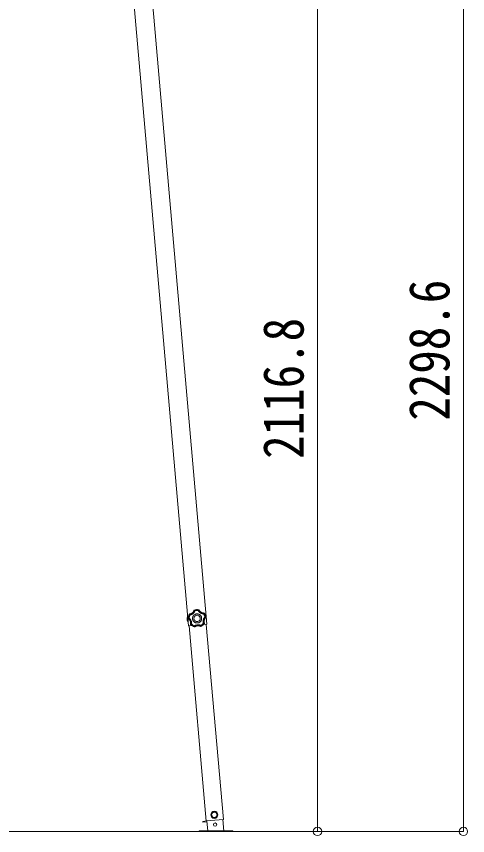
# Model space of a CAD drawing. Units: millimetres at full size. Extents: x -5590 to 5652, y -3902 to 3858.
# Drawn here: x -2298 to -1225, y -885 to 1066 of the extents above; entities that cross this region are included whole.
import ezdxf
from ezdxf.enums import TextEntityAlignment as Align

# ---------------------------------------------------------------- set-up
doc = ezdxf.new("R2010")
doc.units = ezdxf.units.MM
doc.header["$LTSCALE"] = 20
doc.header["$PDMODE"] = 32
doc.header["$PDSIZE"] = 20
for name, color, linetype, lineweight in [('0-0_0', 7, 'Continuous', 9), ('0-A_寸法', 6, 'Continuous', 9), ('1-7', 4, 'Continuous', 9)]:
    doc.layers.add(name, color=color, linetype=linetype, lineweight=lineweight)
doc.styles.add('ＭＳ ゴシック', font='')
doc.styles.get('ＭＳ ゴシック').set_extended_font_data('MS Gothic')

msp = doc.modelspace()

# ---------------------------------------------------------------- linework, layer by layer
at = {"layer": '0-0_0'}
msp.add_line((-3895.32, -875.44), (-1885.97, -875.44), dxfattribs=at)
at = {"layer": '0-A_寸法'}
for p, q in [((-1234.73, -875.44), (-1234.73, 1423.12)), ((-1581.84, -875.44), (-1581.84, 1241.35)), ((-1581.84, -875.44), (-1916.14, -875.44)), ((-1234.73, -875.44), (-1885.97, -875.44))]:
    msp.add_line(p, q, dxfattribs=at)
for p in [(-1581.84, -875.44), (-1234.73, -875.44)]:
    msp.add_point(p, dxfattribs=at)
at = {"layer": '1-7'}
for p, q in [((-1844.93, -382.2), (-1984.38, 1211.71)), ((-1888.76, -386.04), (-2028.21, 1207.87)), ((-1875.2, -348.37), (-1875.51, -348.7)), ((-1875.2, -348.37), (-1875.51, -348.7)), ((-1875.28, -349.01), (-1875.51, -348.7)), ((-1874.97, -348.68), (-1875.28, -349.01)), ((-1874.97, -348.68), (-1875.28, -349.01)), ((-1875.2, -348.37), (-1874.97, -348.68)), ((-1864.3, -347.93), (-1864.11, -347.59)), ((-1863.94, -348.22), (-1864.3, -347.93)), ((-1863.94, -348.22), (-1864.3, -347.93)), ((-1863.76, -347.88), (-1864.11, -347.59)), ((-1863.76, -347.88), (-1864.11, -347.59)), ((-1863.76, -347.88), (-1863.94, -348.22)), ((-1891.46, -363.29), (-1890.74, -363.24)), ((-1891.46, -363.29), (-1891, -369.77)), ((-1890.55, -376.26), (-1891, -369.77)), ((-1890.74, -363.24), (-1889.84, -376.21)), ((-1889.24, -368.67), (-1888.87, -368.55)), ((-1889.24, -368.67), (-1889.02, -369.07)), ((-1889.24, -368.67), (-1889.02, -369.07)), ((-1888.65, -368.95), (-1889.02, -369.07)), ((-1888.87, -368.55), (-1888.65, -368.95)), ((-1888.87, -368.55), (-1888.65, -368.95)), ((-1886.17, -357.64), (-1886.55, -357.89)), ((-1886.17, -357.64), (-1886.55, -357.89)), ((-1886.28, -358.17), (-1886.55, -357.89)), ((-1885.9, -357.92), (-1886.28, -358.18)), ((-1885.9, -357.92), (-1886.28, -358.17)), ((-1886.17, -357.64), (-1885.9, -357.92)), ((-1852.18, -355.56), (-1851.96, -355.25)), ((-1851.77, -355.76), (-1852.18, -355.56)), ((-1851.77, -355.76), (-1852.18, -355.56)), ((-1851.55, -355.44), (-1851.96, -355.25)), ((-1851.55, -355.44), (-1851.96, -355.25)), ((-1851.55, -355.44), (-1851.77, -355.76)), ((-1847.93, -366.1), (-1847.77, -365.67)), ((-1847.92, -366.1), (-1847.77, -365.67)), ((-1847.55, -366.17), (-1847.92, -366.1)), ((-1847.77, -365.67), (-1847.38, -365.75)), ((-1847.55, -366.17), (-1847.38, -365.75)), ((-1847.55, -366.17), (-1847.38, -365.75)), ((-1890.55, -376.26), (-1889.84, -376.21)), ((-1880.4, -385.31), (-1888.76, -386.04)), ((-1846.55, -850.73), (-1887.22, -385.89)), ((-1883.81, -381.97), (-1883.46, -381.8)), ((-1883.81, -381.97), (-1883.69, -382.41)), ((-1883.81, -381.97), (-1883.69, -382.41)), ((-1883.34, -382.25), (-1883.69, -382.41)), ((-1883.46, -381.8), (-1883.33, -382.25)), ((-1883.46, -381.8), (-1883.34, -382.25)), ((-1874.27, -387.91), (-1873.82, -387.83)), ((-1874.27, -387.91), (-1873.82, -387.83)), ((-1874.26, -388.3), (-1874.27, -387.91)), ((-1874.26, -388.3), (-1873.81, -388.22)), ((-1874.26, -388.3), (-1873.81, -388.22)), ((-1873.82, -387.83), (-1873.81, -388.22)), ((-1859.99, -386.86), (-1859.53, -386.88)), ((-1859.94, -387.25), (-1859.99, -386.86)), ((-1859.99, -386.86), (-1859.53, -386.88)), ((-1859.94, -387.25), (-1859.48, -387.27)), ((-1859.94, -387.25), (-1859.48, -387.27)), ((-1859.53, -386.88), (-1859.48, -387.27)), ((-1844.93, -382.2), (-1853.3, -382.94)), ((-1851.34, -380.01), (-1851.28, -379.55)), ((-1851.34, -380.01), (-1851.28, -379.55)), ((-1850.97, -380.12), (-1851.34, -380.01)), ((-1851.28, -379.55), (-1850.91, -379.67)), ((-1850.97, -380.12), (-1850.91, -379.67)), ((-1850.97, -380.12), (-1850.91, -379.67)), ((-1805.73, -846.83), (-1846.37, -382.32)), ((-1855.01, -851.44), (-1845.14, -850.58)), ((-1845.15, -850.58), (-1855.01, -851.44)), ((-1855.01, -851.44), (-1854.83, -853.44)), ((-1844.97, -852.57), (-1854.83, -853.44)), ((-1805.73, -846.83), (-1846.58, -850.4)), ((-1846.57, -850.4), (-1805.73, -846.83)), ((-1845.17, -850.28), (-1843.06, -874.45)), ((-1804.65, -875.12), (-1807.12, -846.95)), ((-1863.32, -875.44), (-1863.32, -874.44))]:
    msp.add_line(p, q, dxfattribs=at)
for points in [[(-1875.51, -348.7), (-1875.72, -349.34), (-1875.96, -349.97), (-1876.19, -350.5), (-1876.34, -350.8), (-1876.5, -351.1), (-1876.66, -351.4), (-1876.83, -351.69), (-1877.01, -351.97), (-1877.63, -352.86), (-1878.5, -353.87), (-1879.48, -354.78), (-1880.55, -355.59), (-1881.7, -356.27), (-1882.68, -356.73), (-1882.99, -356.86), (-1883.31, -356.98), (-1883.62, -357.09), (-1883.95, -357.19), (-1884.27, -357.28), (-1884.84, -357.42), (-1885.5, -357.55), (-1886.17, -357.64)], [(-1885.9, -357.92), (-1885.24, -357.83), (-1884.59, -357.7), (-1884.02, -357.56), (-1883.7, -357.47), (-1883.38, -357.37), (-1883.07, -357.26), (-1882.76, -357.15), (-1882.45, -357.02), (-1881.95, -356.8), (-1881.37, -356.5), (-1880.8, -356.18), (-1880.49, -355.98), (-1880.21, -355.8), (-1879.94, -355.61), (-1879.68, -355.41), (-1879.42, -355.21), (-1878.91, -354.78), (-1877.98, -353.85), (-1877.16, -352.82), (-1876.62, -352.02), (-1876.29, -351.45), (-1875.99, -350.86), (-1875.72, -350.26), (-1875.49, -349.64), (-1875.28, -349.01)], [(-1875.28, -349.01), (-1875.25, -349.04), (-1875.17, -349.09), (-1875.06, -349.18), (-1874.91, -349.29), (-1874.74, -349.43), (-1874.54, -349.58), (-1874.32, -349.76), (-1874.09, -349.94), (-1873.85, -350.14), (-1873.61, -350.35), (-1873.86, -351), (-1874.14, -351.63), (-1874.42, -352.19), (-1874.58, -352.49), (-1874.75, -352.8), (-1874.93, -353.09), (-1875.12, -353.39), (-1875.31, -353.68), (-1875.93, -354.52), (-1876.84, -355.55), (-1877.84, -356.5), (-1878.2, -356.8), (-1878.48, -357.01), (-1878.76, -357.22), (-1879.04, -357.42), (-1879.33, -357.62), (-1879.71, -357.86), (-1880.31, -358.21), (-1880.92, -358.53), (-1881.55, -358.81), (-1882.19, -359.07), (-1882.84, -359.3), (-1883.51, -359.5), (-1884.19, -359.66), (-1884.88, -359.8)], [(-1864.11, -347.59), (-1866.91, -347.22), (-1869.71, -347.23), (-1872.48, -347.61), (-1875.2, -348.37)], [(-1864.11, -347.59), (-1866.91, -347.22), (-1869.71, -347.23), (-1872.48, -347.61), (-1875.2, -348.37)], [(-1864.3, -347.93), (-1866.99, -347.59), (-1869.68, -347.6), (-1872.35, -347.97), (-1874.97, -348.68)], [(-1874.97, -348.68), (-1874.94, -348.71), (-1874.87, -348.78), (-1874.78, -348.89), (-1874.66, -349.04), (-1874.52, -349.21), (-1874.36, -349.4), (-1874.18, -349.62), (-1874, -349.85), (-1873.81, -350.09), (-1873.61, -350.35)], [(-1865.41, -349.77), (-1869.54, -349.6), (-1873.61, -350.35)], [(-1864.3, -347.93), (-1864.32, -347.97), (-1864.38, -348.05), (-1864.45, -348.17), (-1864.55, -348.33), (-1864.67, -348.52), (-1864.8, -348.73), (-1864.94, -348.97), (-1865.1, -349.23), (-1865.25, -349.5), (-1865.41, -349.77)], [(-1863.94, -348.22), (-1863.97, -348.25), (-1864.04, -348.31), (-1864.14, -348.42), (-1864.27, -348.55), (-1864.42, -348.71), (-1864.6, -348.89), (-1864.79, -349.09), (-1864.99, -349.31), (-1865.2, -349.54), (-1865.41, -349.77)], [(-1852.18, -355.56), (-1852.2, -355.6), (-1852.23, -355.69), (-1852.28, -355.83), (-1852.34, -356), (-1852.41, -356.21), (-1852.5, -356.45), (-1852.6, -356.71), (-1852.71, -356.98), (-1852.82, -357.27), (-1852.94, -357.56), (-1853.64, -357.53), (-1854.34, -357.46), (-1855.04, -357.35), (-1855.73, -357.21), (-1856.41, -357.04), (-1857.41, -356.73), (-1858.69, -356.2), (-1859.93, -355.55), (-1860.45, -355.22), (-1860.74, -355.03), (-1861.03, -354.83), (-1861.31, -354.62), (-1861.59, -354.4), (-1861.92, -354.12), (-1862.45, -353.66), (-1862.94, -353.17), (-1863.42, -352.66), (-1863.87, -352.13), (-1864.3, -351.57), (-1864.7, -350.99), (-1865.07, -350.39), (-1865.41, -349.77)], [(-1863.94, -348.22), (-1863.65, -348.81), (-1863.33, -349.39), (-1862.98, -349.96), (-1862.6, -350.5), (-1862.19, -351.02), (-1861.75, -351.52), (-1861.29, -351.99), (-1860.81, -352.44), (-1860.48, -352.72), (-1860.22, -352.93), (-1859.96, -353.13), (-1859.69, -353.32), (-1859.41, -353.51), (-1859.04, -353.74), (-1857.88, -354.37), (-1856.67, -354.86), (-1855.72, -355.15), (-1855.4, -355.23), (-1855.07, -355.31), (-1854.75, -355.37), (-1854.42, -355.42), (-1854.09, -355.47), (-1853.51, -355.53), (-1852.85, -355.56), (-1852.18, -355.56)], [(-1851.96, -355.25), (-1852.63, -355.25), (-1853.3, -355.22), (-1853.89, -355.16), (-1854.22, -355.11), (-1854.55, -355.06), (-1854.88, -354.99), (-1855.21, -354.92), (-1855.53, -354.84), (-1856.57, -354.51), (-1857.8, -354), (-1858.97, -353.35), (-1860.07, -352.58), (-1861.07, -351.7), (-1861.82, -350.91), (-1862.03, -350.66), (-1862.24, -350.39), (-1862.44, -350.12), (-1862.64, -349.85), (-1862.83, -349.57), (-1863.14, -349.07), (-1863.46, -348.48), (-1863.76, -347.88)], [(-1886.55, -357.89), (-1887.76, -360.43), (-1888.62, -363.1), (-1889.12, -365.86), (-1889.24, -368.67)], [(-1886.55, -357.89), (-1887.76, -360.43), (-1888.62, -363.1), (-1889.11, -365.86), (-1889.24, -368.67)], [(-1889.02, -369.07), (-1888.47, -369.47), (-1887.95, -369.89), (-1887.51, -370.28), (-1887.27, -370.51), (-1887.04, -370.75), (-1886.81, -371), (-1886.58, -371.25), (-1886.37, -371.51), (-1885.72, -372.38), (-1885.03, -373.52), (-1884.46, -374.73), (-1884.03, -376), (-1883.73, -377.3), (-1883.59, -378.37), (-1883.57, -378.71), (-1883.55, -379.05), (-1883.55, -379.38), (-1883.55, -379.72), (-1883.56, -380.05), (-1883.61, -380.64), (-1883.69, -381.31), (-1883.81, -381.97)], [(-1886.28, -358.18), (-1887.44, -360.62), (-1888.26, -363.19), (-1888.74, -365.84), (-1888.87, -368.55)], [(-1888.87, -368.55), (-1888.83, -368.53), (-1888.74, -368.49), (-1888.61, -368.44), (-1888.43, -368.37), (-1888.23, -368.29), (-1887.99, -368.19), (-1887.73, -368.09), (-1887.45, -367.99), (-1887.16, -367.88), (-1886.87, -367.78)], [(-1888.65, -368.95), (-1888.62, -368.93), (-1888.54, -368.87), (-1888.42, -368.79), (-1888.27, -368.69), (-1888.09, -368.56), (-1887.88, -368.42), (-1887.65, -368.27), (-1887.4, -368.11), (-1887.13, -367.94), (-1886.87, -367.78), (-1886.32, -368.21), (-1885.8, -368.68), (-1885.36, -369.11), (-1885.12, -369.36), (-1884.89, -369.62), (-1884.66, -369.88), (-1884.44, -370.15), (-1884.22, -370.42), (-1883.61, -371.27), (-1882.91, -372.45), (-1882.32, -373.7), (-1882.15, -374.14), (-1882.03, -374.46), (-1881.91, -374.79), (-1881.81, -375.13), (-1881.72, -375.46), (-1881.6, -375.9), (-1881.46, -376.58), (-1881.34, -377.26), (-1881.26, -377.94), (-1881.22, -378.63), (-1881.2, -379.32), (-1881.22, -380.02), (-1881.27, -380.72), (-1881.36, -381.41)], [(-1883.46, -381.8), (-1883.34, -381.15), (-1883.26, -380.49), (-1883.22, -379.9), (-1883.21, -379.57), (-1883.2, -379.24), (-1883.21, -378.91), (-1883.22, -378.58), (-1883.25, -378.25), (-1883.3, -377.7), (-1883.4, -377.06), (-1883.54, -376.41), (-1883.63, -376.06), (-1883.72, -375.74), (-1883.81, -375.43), (-1883.92, -375.11), (-1884.04, -374.8), (-1884.29, -374.19), (-1884.89, -373.02), (-1885.61, -371.91), (-1886.2, -371.16), (-1886.64, -370.67), (-1887.11, -370.2), (-1887.6, -369.76), (-1888.11, -369.34), (-1888.65, -368.95)], [(-1886.28, -358.18), (-1886.27, -358.19), (-1886.26, -358.21), (-1886.24, -358.23), (-1886.21, -358.27), (-1886.17, -358.31), (-1886.13, -358.36), (-1886.08, -358.42), (-1886.02, -358.49), (-1885.96, -358.56), (-1885.9, -358.64), (-1885.82, -358.73), (-1885.66, -358.91), (-1885.5, -359.1), (-1885.36, -359.26), (-1885.26, -359.37), (-1885.17, -359.47), (-1885.07, -359.58), (-1884.97, -359.69), (-1884.88, -359.8), (-1886.32, -363.68), (-1886.87, -367.78)], [(-1885.9, -357.92), (-1885.89, -357.93), (-1885.88, -357.95), (-1885.87, -357.99), (-1885.85, -358.03), (-1885.82, -358.08), (-1885.79, -358.14), (-1885.76, -358.2), (-1885.72, -358.28), (-1885.67, -358.36), (-1885.63, -358.45), (-1885.57, -358.56), (-1885.46, -358.77), (-1885.34, -358.99), (-1885.23, -359.18), (-1885.16, -359.3), (-1885.09, -359.42), (-1885.02, -359.55), (-1884.95, -359.67), (-1884.88, -359.8)], [(-1857.47, -367.43), (-1857.61, -366.33), (-1857.84, -365.27), (-1858.18, -364.26), (-1858.61, -363.3), (-1859.13, -362.39), (-1859.73, -361.54), (-1860.41, -360.75), (-1861.16, -360.03), (-1861.97, -359.39), (-1862.85, -358.83), (-1863.77, -358.35), (-1864.74, -357.96), (-1865.76, -357.67), (-1866.81, -357.48), (-1867.89, -357.39), (-1869, -357.41), (-1870.09, -357.54), (-1871.15, -357.78), (-1872.17, -358.12), (-1873.13, -358.55), (-1874.04, -359.07), (-1874.89, -359.67), (-1875.67, -360.35), (-1876.39, -361.1), (-1877.03, -361.91), (-1877.59, -362.78), (-1878.07, -363.71), (-1878.46, -364.68), (-1878.75, -365.7), (-1878.95, -366.75), (-1879.03, -367.83), (-1879.01, -368.93), (-1878.88, -370.03), (-1878.64, -371.09), (-1878.3, -372.1), (-1877.87, -373.07), (-1877.35, -373.98), (-1876.75, -374.83), (-1876.07, -375.61)], [(-1876.07, -375.61), (-1875.33, -376.33), (-1874.51, -376.97), (-1873.64, -377.53), (-1872.71, -378.01), (-1871.74, -378.4), (-1870.73, -378.69), (-1869.68, -378.88), (-1868.6, -378.97), (-1867.49, -378.95), (-1866.39, -378.82), (-1865.33, -378.58), (-1864.32, -378.24), (-1863.36, -377.81), (-1862.45, -377.29), (-1861.6, -376.69), (-1860.81, -376.01), (-1860.1, -375.26), (-1859.45, -374.45), (-1858.89, -373.58), (-1858.41, -372.65), (-1858.03, -371.68), (-1857.73, -370.67), (-1857.54, -369.61), (-1857.45, -368.53), (-1857.47, -367.43)], [(-1851.28, -379.55), (-1851.32, -379.55), (-1851.42, -379.55), (-1851.56, -379.55), (-1851.74, -379.54), (-1851.97, -379.54), (-1852.22, -379.53), (-1852.49, -379.51), (-1852.79, -379.5), (-1853.1, -379.48), (-1853.42, -379.46), (-1853.6, -378.78), (-1853.75, -378.09), (-1853.86, -377.39), (-1853.94, -376.69), (-1853.99, -375.99), (-1854, -374.94), (-1853.9, -373.56), (-1853.66, -372.19), (-1853.51, -371.59), (-1853.42, -371.25), (-1853.31, -370.92), (-1853.2, -370.58), (-1853.08, -370.25), (-1852.92, -369.85), (-1852.64, -369.21), (-1852.33, -368.58), (-1851.99, -367.98), (-1851.62, -367.38), (-1851.22, -366.8), (-1850.79, -366.24), (-1850.34, -365.7), (-1849.86, -365.19)], [(-1851.77, -355.76), (-1851.79, -355.8), (-1851.84, -355.88), (-1851.92, -356), (-1852.02, -356.16), (-1852.14, -356.35), (-1852.27, -356.56), (-1852.42, -356.8), (-1852.59, -357.04), (-1852.76, -357.3), (-1852.94, -357.56)], [(-1849.86, -365.19), (-1850.97, -361.2), (-1852.94, -357.56)], [(-1847.92, -366.1), (-1848.4, -366.57), (-1848.86, -367.05), (-1849.28, -367.56), (-1849.68, -368.09), (-1850.05, -368.64), (-1850.39, -369.21), (-1850.7, -369.79), (-1850.97, -370.38), (-1851.14, -370.79), (-1851.26, -371.1), (-1851.37, -371.41), (-1851.47, -371.73), (-1851.56, -372.05), (-1851.67, -372.47), (-1851.9, -373.77), (-1852, -375.07), (-1851.98, -376.06), (-1851.96, -376.4), (-1851.93, -376.73), (-1851.89, -377.06), (-1851.84, -377.38), (-1851.78, -377.71), (-1851.66, -378.28), (-1851.48, -378.92), (-1851.28, -379.55)], [(-1847.77, -365.67), (-1848.27, -363.01), (-1849.12, -360.45), (-1850.29, -358.03), (-1851.77, -355.76)], [(-1850.91, -379.67), (-1851.12, -379.03), (-1851.29, -378.38), (-1851.42, -377.81), (-1851.48, -377.48), (-1851.53, -377.15), (-1851.57, -376.82), (-1851.6, -376.48), (-1851.62, -376.14), (-1851.64, -375.06), (-1851.53, -373.73), (-1851.27, -372.42), (-1850.88, -371.13), (-1850.36, -369.91), (-1849.83, -368.96), (-1849.66, -368.67), (-1849.47, -368.39), (-1849.28, -368.12), (-1849.08, -367.85), (-1848.87, -367.58), (-1848.49, -367.13), (-1848.03, -366.64), (-1847.55, -366.17)], [(-1847.38, -365.75), (-1847.9, -362.98), (-1848.77, -360.31), (-1849.99, -357.79), (-1851.55, -355.44)], [(-1847.38, -365.75), (-1847.9, -362.98), (-1848.77, -360.31), (-1849.99, -357.79), (-1851.55, -355.44)], [(-1847.77, -365.67), (-1847.81, -365.66), (-1847.9, -365.64), (-1848.04, -365.6), (-1848.22, -365.56), (-1848.44, -365.5), (-1848.68, -365.45), (-1848.95, -365.38), (-1849.24, -365.32), (-1849.55, -365.25), (-1849.86, -365.19)], [(-1847.93, -366.1), (-1847.96, -366.08), (-1848.05, -366.04), (-1848.18, -365.98), (-1848.34, -365.89), (-1848.54, -365.8), (-1848.77, -365.69), (-1849.02, -365.57), (-1849.29, -365.44), (-1849.57, -365.32), (-1849.86, -365.19)], [(-1883.69, -382.41), (-1881.64, -384.35), (-1879.37, -385.99), (-1876.9, -387.32), (-1874.26, -388.3)], [(-1883.69, -382.41), (-1881.64, -384.35), (-1879.37, -385.99), (-1876.9, -387.31), (-1874.26, -388.3)], [(-1883.46, -381.8), (-1883.42, -381.8), (-1883.32, -381.78), (-1883.18, -381.76), (-1883, -381.73), (-1882.78, -381.69), (-1882.53, -381.65), (-1882.26, -381.6), (-1881.97, -381.54), (-1881.67, -381.48), (-1881.36, -381.41)], [(-1883.33, -382.25), (-1883.29, -382.23), (-1883.2, -382.2), (-1883.07, -382.14), (-1882.9, -382.07), (-1882.69, -381.99), (-1882.46, -381.89), (-1882.2, -381.78), (-1881.93, -381.67), (-1881.65, -381.54), (-1881.36, -381.41)], [(-1883.33, -382.25), (-1881.36, -384.1), (-1879.18, -385.68), (-1876.8, -386.95), (-1874.27, -387.91)], [(-1881.36, -381.41), (-1878.11, -383.98), (-1874.38, -385.77)], [(-1873.82, -387.83), (-1873.83, -387.79), (-1873.86, -387.7), (-1873.9, -387.56), (-1873.95, -387.38), (-1874.01, -387.17), (-1874.08, -386.93), (-1874.15, -386.66), (-1874.23, -386.37), (-1874.31, -386.07), (-1874.38, -385.77), (-1873.79, -385.38), (-1873.18, -385.03), (-1872.56, -384.71), (-1871.92, -384.41), (-1871.27, -384.15), (-1870.27, -383.82), (-1868.92, -383.49), (-1867.55, -383.29), (-1866.93, -383.25), (-1866.58, -383.23), (-1866.23, -383.23), (-1865.88, -383.23), (-1865.53, -383.24), (-1865.09, -383.27), (-1864.4, -383.34), (-1863.71, -383.44), (-1863.02, -383.57), (-1862.34, -383.74), (-1861.67, -383.94), (-1861.01, -384.18), (-1860.35, -384.44), (-1859.71, -384.74)], [(-1874.27, -387.91), (-1874.27, -387.87), (-1874.28, -387.77), (-1874.29, -387.63), (-1874.3, -387.44), (-1874.32, -387.22), (-1874.33, -386.97), (-1874.35, -386.69), (-1874.36, -386.39), (-1874.37, -386.08), (-1874.38, -385.77)], [(-1859.99, -386.86), (-1860.58, -386.55), (-1861.18, -386.27), (-1861.79, -386.02), (-1862.42, -385.81), (-1863.06, -385.62), (-1863.7, -385.48), (-1864.35, -385.36), (-1865, -385.28), (-1865.44, -385.25), (-1865.77, -385.24), (-1866.1, -385.23), (-1866.43, -385.23), (-1866.76, -385.24), (-1867.2, -385.27), (-1868.51, -385.45), (-1869.78, -385.76), (-1870.72, -386.08), (-1871.02, -386.21), (-1871.33, -386.34), (-1871.63, -386.48), (-1871.93, -386.63), (-1872.22, -386.78), (-1872.73, -387.08), (-1873.28, -387.44), (-1873.82, -387.83)], [(-1873.81, -388.22), (-1873.27, -387.82), (-1872.71, -387.45), (-1872.2, -387.16), (-1871.91, -387), (-1871.61, -386.85), (-1871.3, -386.71), (-1870.99, -386.57), (-1870.68, -386.45), (-1869.65, -386.1), (-1868.36, -385.79), (-1867.03, -385.63), (-1865.69, -385.61), (-1864.36, -385.73), (-1863.29, -385.93), (-1862.97, -386.01), (-1862.64, -386.1), (-1862.32, -386.2), (-1862, -386.31), (-1861.69, -386.42), (-1861.14, -386.64), (-1860.53, -386.93), (-1859.94, -387.25)], [(-1859.99, -386.86), (-1859.98, -386.82), (-1859.97, -386.73), (-1859.95, -386.58), (-1859.92, -386.4), (-1859.89, -386.18), (-1859.85, -385.93), (-1859.82, -385.66), (-1859.78, -385.36), (-1859.75, -385.06), (-1859.71, -384.74)], [(-1859.71, -384.74), (-1856.27, -382.45), (-1853.42, -379.46)], [(-1859.53, -386.88), (-1859.53, -386.84), (-1859.54, -386.74), (-1859.55, -386.6), (-1859.56, -386.41), (-1859.58, -386.19), (-1859.6, -385.94), (-1859.62, -385.66), (-1859.65, -385.37), (-1859.68, -385.06), (-1859.71, -384.74)], [(-1859.53, -386.88), (-1857.16, -385.58), (-1854.98, -383.98), (-1853.04, -382.12), (-1851.34, -380.01)], [(-1859.48, -387.27), (-1857.01, -385.92), (-1854.74, -384.27), (-1852.72, -382.33), (-1850.97, -380.12)], [(-1859.48, -387.27), (-1857.01, -385.92), (-1854.74, -384.27), (-1852.72, -382.33), (-1850.97, -380.13)], [(-1851.34, -380.01), (-1851.38, -380), (-1851.48, -379.98), (-1851.62, -379.94), (-1851.8, -379.9), (-1852.01, -379.84), (-1852.26, -379.78), (-1852.53, -379.71), (-1852.81, -379.63), (-1853.11, -379.54), (-1853.42, -379.46)], [(-1855.01, -851.44), (-1854.83, -853.43), (-1844.97, -852.57)], [(-1863.32, -874.44), (-1783.32, -874.44), (-1783.32, -875.44)]]:
    msp.add_lwpolyline(points, dxfattribs=at)
for points in [[(-1860.76, -367.66), (-1861.02, -366.16), (-1861.55, -364.79), (-1862.33, -363.56), (-1863.32, -362.52), (-1864.49, -361.68), (-1865.81, -361.08), (-1867.25, -360.74), (-1868.77, -360.7), (-1870.26, -360.95), (-1871.64, -361.49), (-1872.86, -362.27), (-1873.91, -363.26), (-1874.74, -364.43), (-1875.34, -365.75), (-1875.68, -367.19), (-1875.73, -368.7), (-1875.47, -370.2), (-1874.94, -371.58), (-1874.16, -372.8), (-1873.17, -373.84), (-1871.99, -374.68), (-1870.67, -375.28), (-1869.24, -375.62), (-1867.72, -375.67), (-1866.22, -375.41), (-1864.85, -374.87), (-1863.62, -374.1), (-1862.58, -373.1), (-1861.74, -371.93), (-1861.14, -370.61), (-1860.81, -369.18)], [(-1827.91, -828.52), (-1834.06, -832.82), (-1833.41, -840.3), (-1826.61, -843.47), (-1820.46, -839.17), (-1821.11, -831.69)]]:
    msp.add_lwpolyline(points, close=True, dxfattribs=at)
for centre, radius in [((-1827.26, -835.99), 8.5), ((-1827.26, -835.99), 7.7), ((-1827.26, -835.99), 6.5), ((-1825.62, -859.21), 4)]:
    msp.add_circle(centre, radius, dxfattribs=at)
msp.add_arc((-1872.13, -368.45), 20, 165.03443, 202.96557, dxfattribs=at)

# ---------------------------------------------------------------- texts
at = {"layer": '0-A_寸法', "color": 7, "style": 'ＭＳ ゴシック', "width": 0.85}
for s, p in [('2298.6', (-1238.73, 102.84)), ('2116.8', (-1585.84, 11.96))]:
    msp.add_text(s, height=96.77, rotation=90, dxfattribs=at).set_placement(p, align=Align.BOTTOM_LEFT)

doc.saveas('drawing.dxf')
